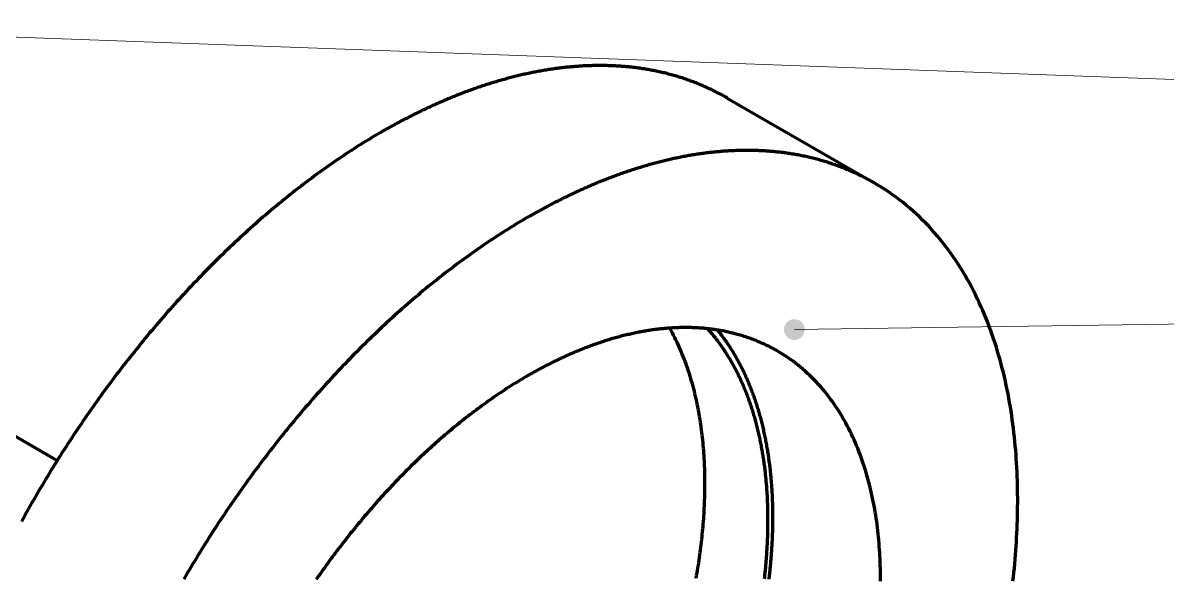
# Model space of a CAD drawing. Header units: millimetres. Extents: x 0 to 841, y 0 to 594.
# Drawn here: x 493.4 to 559.4, y 114.6 to 146.6 of the extents above; entities that cross this region are included whole.
import ezdxf

# ---------------------------------------------------------------- set-up
doc = ezdxf.new("R2010")
doc.units = ezdxf.units.MM
doc.layers.add('01-VISIBLE', color=7, linetype='CONTINUOUS', lineweight=70)
doc.layers.add('08-FINA', color=5, linetype='CONTINUOUS', lineweight=18)

msp = doc.modelspace()

# ---------------------------------------------------------------- hatches: boundary and pattern name
at = {"layer": '08-FINA'}
h = msp.add_hatch(color=7, dxfattribs=at)
h.dxf.hatch_style = 1
edge = h.paths.add_edge_path()
edge.add_arc((537.899, 128.902), 0.6, 0, 360)

# ---------------------------------------------------------------- linework, layer by layer
at = {"layer": '01-VISIBLE'}
for p, q in [((422.999, 163.116), (495.337, 121.351)), ((534.026, 142.269), (542.512, 137.37))]:
    msp.add_line(p, q, dxfattribs=at)
for points in [[(534.026, 142.269), (533.957, 142.309), (533.887, 142.348), (533.817, 142.387), (533.747, 142.426), (533.677, 142.464), (533.606, 142.501), (533.536, 142.539), (533.465, 142.576), (533.393, 142.612), (533.322, 142.648), (533.25, 142.684), (533.178, 142.719), (533.106, 142.754), (533.034, 142.788), (532.961, 142.822), (532.889, 142.855), (532.816, 142.888), (532.743, 142.921), (532.669, 142.953), (532.596, 142.984), (532.522, 143.016), (532.448, 143.046), (532.374, 143.077), (532.3, 143.107), (532.226, 143.136), (532.151, 143.165), (532.076, 143.194), (532.001, 143.222), (531.926, 143.25), (531.851, 143.277), (531.776, 143.304), (531.7, 143.331), (531.625, 143.357), (531.549, 143.382), (531.473, 143.407), (531.397, 143.432), (531.32, 143.456), (531.244, 143.48), (531.167, 143.503), (531.091, 143.526), (531.014, 143.549), (530.937, 143.571), (530.86, 143.593), (530.783, 143.614), (530.705, 143.635), (530.628, 143.655), (530.551, 143.675), (530.473, 143.694), (530.395, 143.713), (530.317, 143.732), (530.239, 143.75), (530.161, 143.768), (530.083, 143.785), (530.005, 143.802), (529.927, 143.819), (529.848, 143.835), (529.77, 143.85), (529.691, 143.865), (529.613, 143.88), (529.534, 143.895), (529.455, 143.909), (529.376, 143.922), (529.297, 143.935), (529.218, 143.948), (529.139, 143.96), (529.06, 143.972), (528.981, 143.983), (528.902, 143.995), (528.822, 144.005), (528.743, 144.015), (528.663, 144.025), (528.584, 144.035), (528.504, 144.044), (528.425, 144.052), (528.345, 144.06), (528.266, 144.068), (528.186, 144.076), (528.106, 144.083), (528.026, 144.089), (527.947, 144.095), (527.867, 144.101), (527.787, 144.107), (527.707, 144.112), (527.627, 144.116), (527.547, 144.121), (527.467, 144.125), (527.387, 144.128), (527.307, 144.131), (527.227, 144.134), (527.147, 144.136), (527.067, 144.138), (526.987, 144.14), (526.907, 144.141), (526.827, 144.142), (526.747, 144.143), (526.667, 144.143), (526.587, 144.143), (526.507, 144.142), (526.427, 144.141), (526.347, 144.14), (526.267, 144.138), (526.187, 144.136), (526.107, 144.134), (526.027, 144.131), (525.947, 144.128), (525.867, 144.124), (525.787, 144.121), (525.707, 144.117), (525.628, 144.112), (525.548, 144.107), (525.468, 144.102), (525.388, 144.097), (525.308, 144.091), (525.228, 144.085), (525.149, 144.078), (525.069, 144.071), (524.989, 144.064), (524.91, 144.057), (524.83, 144.049), (524.75, 144.041), (524.671, 144.032), (524.591, 144.023), (524.512, 144.014), (524.432, 144.005), (524.353, 143.995), (524.273, 143.985), (524.194, 143.975), (524.115, 143.964), (524.035, 143.953), (523.956, 143.942), (523.877, 143.93), (523.798, 143.918), (523.719, 143.906), (523.64, 143.894), (523.561, 143.881), (523.482, 143.868), (523.403, 143.854), (523.324, 143.841), (523.245, 143.827), (523.166, 143.813), (523.088, 143.798), (523.009, 143.783), (522.93, 143.768), (522.852, 143.753), (522.773, 143.737), (522.695, 143.721), (522.617, 143.705), (522.538, 143.688), (522.46, 143.671), (522.382, 143.654), (522.304, 143.637), (522.226, 143.619), (522.148, 143.601), (522.07, 143.583), (521.992, 143.565), (521.914, 143.546), (521.836, 143.527), (521.759, 143.508), (521.681, 143.488), (521.604, 143.469), (521.526, 143.449), (521.449, 143.428), (521.371, 143.408), (521.294, 143.387), (521.217, 143.366), (521.14, 143.345), (521.063, 143.323), (520.985, 143.302), (520.909, 143.28), (520.832, 143.257), (520.755, 143.235), (520.678, 143.212), (520.601, 143.189), (520.525, 143.166), (520.448, 143.143), (520.372, 143.119), (520.296, 143.095), (520.219, 143.071), (520.143, 143.046), (520.067, 143.022), (519.991, 142.997), (519.915, 142.972), (519.839, 142.947), (519.763, 142.921), (519.687, 142.895), (519.612, 142.869), (519.536, 142.843), (519.46, 142.817), (519.385, 142.79), (519.31, 142.763), (519.234, 142.736), (519.159, 142.709), (519.084, 142.681), (519.009, 142.654), (518.934, 142.626), (518.859, 142.598), (518.784, 142.569), (518.709, 142.541), (518.635, 142.512), (518.56, 142.483), (518.485, 142.454), (518.411, 142.424), (518.337, 142.395), (518.262, 142.365), (518.188, 142.335), (518.114, 142.305), (518.04, 142.275), (517.966, 142.244), (517.892, 142.213), (517.818, 142.182), (517.745, 142.151), (517.671, 142.12), (517.597, 142.088), (517.524, 142.056), (517.451, 142.025), (517.377, 141.992), (517.304, 141.96), (517.231, 141.928), (517.158, 141.895), (517.085, 141.862), (517.012, 141.829), (516.939, 141.796), (516.866, 141.762), (516.794, 141.729), (516.721, 141.695), (516.649, 141.661), (516.576, 141.627), (516.504, 141.593), (516.432, 141.558), (516.36, 141.524), (516.288, 141.489), (516.216, 141.454), (516.144, 141.419), (516.072, 141.383), (516, 141.348), (515.929, 141.312), (515.857, 141.276), (515.786, 141.24), (515.714, 141.204), (515.643, 141.168), (515.572, 141.131), (515.501, 141.095), (515.43, 141.058), (515.359, 141.021), (515.288, 140.984), (515.217, 140.946), (515.146, 140.909), (515.076, 140.871), (515.005, 140.833), (514.935, 140.795), (514.864, 140.757), (514.794, 140.719), (514.724, 140.68), (514.654, 140.642), (514.584, 140.603), (514.514, 140.564), (514.444, 140.525), (514.374, 140.486), (514.304, 140.447), (514.235, 140.407), (514.165, 140.368), (514.096, 140.328), (514.026, 140.288)], [(514.026, 140.288), (513.854, 140.188), (513.682, 140.086), (513.51, 139.984), (513.339, 139.881), (513.169, 139.778), (512.999, 139.673), (512.829, 139.567), (512.66, 139.461), (512.492, 139.354), (512.324, 139.246), (512.157, 139.137), (511.99, 139.027), (511.824, 138.917), (511.658, 138.806), (511.493, 138.694), (511.328, 138.581), (511.164, 138.467), (511, 138.353), (510.837, 138.238), (510.674, 138.122), (510.512, 138.006), (510.351, 137.889), (510.19, 137.771), (510.029, 137.652), (509.869, 137.533), (509.709, 137.413), (509.55, 137.292), (509.392, 137.171), (509.234, 137.049), (509.077, 136.926), (508.92, 136.803), (508.763, 136.679), (508.607, 136.554), (508.452, 136.429), (508.297, 136.303), (508.143, 136.176), (507.989, 136.049), (507.835, 135.921), (507.682, 135.793), (507.53, 135.664), (507.378, 135.534), (507.227, 135.404), (507.076, 135.273), (506.926, 135.142), (506.776, 135.01), (506.626, 134.878), (506.478, 134.745), (506.329, 134.611), (506.181, 134.477), (506.034, 134.342), (505.887, 134.207), (505.741, 134.071), (505.595, 133.935), (505.45, 133.798), (505.305, 133.661), (505.161, 133.523), (505.017, 133.385), (504.873, 133.246), (504.73, 133.106), (504.588, 132.966), (504.446, 132.826), (504.305, 132.685), (504.164, 132.544), (504.023, 132.402), (503.884, 132.26), (503.744, 132.117), (503.605, 131.973), (503.467, 131.83), (503.329, 131.685), (503.191, 131.541), (503.054, 131.395), (502.918, 131.25), (502.782, 131.104), (502.646, 130.957), (502.511, 130.81), (502.377, 130.663), (502.242, 130.515), (502.109, 130.366), (501.976, 130.218), (501.843, 130.069), (501.711, 129.919), (501.579, 129.769), (501.448, 129.618), (501.317, 129.468), (501.187, 129.316), (501.057, 129.165), (500.928, 129.012), (500.799, 128.86), (500.671, 128.707), (500.543, 128.554), (500.416, 128.4), (500.289, 128.246), (500.163, 128.091), (500.037, 127.936), (499.911, 127.781), (499.787, 127.625), (499.662, 127.469), (499.538, 127.313), (499.415, 127.156), (499.292, 126.999), (499.169, 126.841), (499.047, 126.683), (498.925, 126.525), (498.804, 126.366), (498.684, 126.207), (498.564, 126.048), (498.444, 125.888), (498.325, 125.728), (498.206, 125.567), (498.088, 125.406), (497.97, 125.245), (497.853, 125.084), (497.736, 124.922), (497.62, 124.759), (497.504, 124.597), (497.389, 124.434), (497.274, 124.271), (497.16, 124.107), (497.046, 123.943), (496.932, 123.779), (496.819, 123.614), (496.707, 123.449), (496.595, 123.284), (496.484, 123.118), (496.373, 122.952), (496.262, 122.786), (496.152, 122.62), (496.043, 122.453), (495.933, 122.286), (495.825, 122.118), (495.717, 121.95), (495.609, 121.782), (495.502, 121.614), (495.396, 121.445), (495.289, 121.276), (495.184, 121.106), (495.079, 120.937), (494.974, 120.767), (494.87, 120.596), (494.766, 120.426), (494.663, 120.255), (494.56, 120.084), (494.458, 119.912), (494.357, 119.74), (494.255, 119.568), (494.155, 119.396), (494.054, 119.223), (493.955, 119.05), (493.856, 118.877), (493.757, 118.704), (493.659, 118.53), (493.561, 118.356), (493.464, 118.181), (493.367, 118.007), (493.271, 117.832)], [(542.512, 137.37), (542.442, 137.41), (542.373, 137.449), (542.303, 137.488), (542.233, 137.527), (542.162, 137.565), (542.092, 137.603), (542.021, 137.64), (541.95, 137.677), (541.879, 137.713), (541.807, 137.749), (541.735, 137.785), (541.664, 137.82), (541.591, 137.855), (541.519, 137.889), (541.447, 137.923), (541.374, 137.956), (541.301, 137.989), (541.228, 138.022), (541.155, 138.054), (541.081, 138.085), (541.007, 138.117), (540.934, 138.148), (540.859, 138.178), (540.785, 138.208), (540.711, 138.237), (540.636, 138.266), (540.562, 138.295), (540.487, 138.323), (540.412, 138.351), (540.336, 138.378), (540.261, 138.405), (540.185, 138.432), (540.11, 138.458), (540.034, 138.483), (539.958, 138.508), (539.882, 138.533), (539.806, 138.557), (539.729, 138.581), (539.653, 138.604), (539.576, 138.627), (539.499, 138.65), (539.422, 138.672), (539.345, 138.694), (539.268, 138.715), (539.191, 138.736), (539.113, 138.756), (539.036, 138.776), (538.958, 138.795), (538.88, 138.814), (538.803, 138.833), (538.725, 138.851), (538.647, 138.869), (538.569, 138.886), (538.49, 138.903), (538.412, 138.92), (538.334, 138.936), (538.255, 138.951), (538.177, 138.967), (538.098, 138.981), (538.019, 138.996), (537.94, 139.01), (537.861, 139.023), (537.783, 139.036), (537.704, 139.049), (537.624, 139.061), (537.545, 139.073), (537.466, 139.085), (537.387, 139.096), (537.307, 139.106), (537.228, 139.116), (537.149, 139.126), (537.069, 139.136), (536.99, 139.145), (536.91, 139.153), (536.831, 139.161), (536.751, 139.169), (536.671, 139.177), (536.591, 139.184), (536.512, 139.19), (536.432, 139.196), (536.352, 139.202), (536.272, 139.208), (536.192, 139.213), (536.113, 139.217), (536.033, 139.222), (535.953, 139.226), (535.873, 139.229), (535.793, 139.232), (535.713, 139.235), (535.633, 139.237), (535.553, 139.239), (535.473, 139.241), (535.393, 139.242), (535.313, 139.243), (535.233, 139.244), (535.153, 139.244), (535.073, 139.244), (534.993, 139.243), (534.913, 139.242), (534.833, 139.241), (534.753, 139.239), (534.673, 139.237), (534.593, 139.235), (534.513, 139.232), (534.433, 139.229), (534.353, 139.225), (534.273, 139.222), (534.193, 139.218), (534.113, 139.213), (534.033, 139.208), (533.953, 139.203), (533.873, 139.198), (533.793, 139.192), (533.714, 139.186), (533.634, 139.179), (533.554, 139.172), (533.474, 139.165), (533.395, 139.158), (533.315, 139.15), (533.236, 139.142), (533.156, 139.133), (533.076, 139.125), (532.997, 139.115), (532.917, 139.106), (532.838, 139.096), (532.759, 139.086), (532.679, 139.076), (532.6, 139.065), (532.521, 139.054), (532.441, 139.043), (532.362, 139.031), (532.283, 139.019), (532.204, 139.007), (532.125, 138.995), (532.046, 138.982), (531.967, 138.969), (531.888, 138.955), (531.809, 138.942), (531.73, 138.928), (531.652, 138.914), (531.573, 138.899), (531.494, 138.884), (531.416, 138.869), (531.337, 138.854), (531.259, 138.838), (531.18, 138.822), (531.102, 138.806), (531.024, 138.789), (530.945, 138.772), (530.867, 138.755), (530.789, 138.738), (530.711, 138.72), (530.633, 138.702), (530.555, 138.684), (530.477, 138.666), (530.399, 138.647), (530.322, 138.628), (530.244, 138.609), (530.166, 138.589), (530.089, 138.57), (530.011, 138.55), (529.934, 138.529), (529.857, 138.509), (529.779, 138.488), (529.702, 138.467), (529.625, 138.446), (529.548, 138.424), (529.471, 138.403), (529.394, 138.381), (529.317, 138.358), (529.24, 138.336), (529.163, 138.313), (529.087, 138.29), (529.01, 138.267), (528.934, 138.244), (528.857, 138.22), (528.781, 138.196), (528.705, 138.172), (528.628, 138.147), (528.552, 138.123), (528.476, 138.098), (528.4, 138.073), (528.324, 138.048), (528.248, 138.022), (528.173, 137.996), (528.097, 137.97), (528.021, 137.944), (527.946, 137.918), (527.87, 137.891), (527.795, 137.864), (527.72, 137.837), (527.644, 137.81), (527.569, 137.782), (527.494, 137.755), (527.419, 137.727), (527.344, 137.699), (527.269, 137.67), (527.195, 137.642), (527.12, 137.613), (527.045, 137.584), (526.971, 137.555), (526.896, 137.525), (526.822, 137.496), (526.748, 137.466), (526.673, 137.436), (526.599, 137.406), (526.525, 137.376), (526.451, 137.345), (526.377, 137.314), (526.304, 137.283), (526.23, 137.252), (526.156, 137.221), (526.083, 137.189), (526.009, 137.157), (525.936, 137.126), (525.863, 137.093), (525.789, 137.061), (525.716, 137.029), (525.643, 136.996), (525.57, 136.963), (525.497, 136.93), (525.424, 136.897), (525.352, 136.863), (525.279, 136.83), (525.207, 136.796), (525.134, 136.762), (525.062, 136.728), (524.989, 136.694), (524.917, 136.659), (524.845, 136.625), (524.773, 136.59), (524.701, 136.555), (524.629, 136.52), (524.557, 136.484), (524.486, 136.449), (524.414, 136.413), (524.342, 136.377), (524.271, 136.341), (524.2, 136.305), (524.128, 136.269), (524.057, 136.232), (523.986, 136.196), (523.915, 136.159), (523.844, 136.122), (523.773, 136.085), (523.702, 136.047), (523.632, 136.01), (523.561, 135.972), (523.49, 135.934), (523.42, 135.896), (523.35, 135.858), (523.279, 135.82), (523.209, 135.781), (523.139, 135.743), (523.069, 135.704), (522.999, 135.665), (522.929, 135.626), (522.859, 135.587), (522.79, 135.548), (522.72, 135.508), (522.651, 135.469), (522.581, 135.429), (522.512, 135.389)], [(550.525, 114.389), (550.552, 114.639), (550.578, 114.89), (550.603, 115.141), (550.627, 115.392), (550.649, 115.644), (550.669, 115.895), (550.688, 116.147), (550.706, 116.398), (550.722, 116.65), (550.736, 116.902), (550.749, 117.154), (550.761, 117.406), (550.771, 117.658), (550.779, 117.91), (550.785, 118.162), (550.791, 118.414), (550.794, 118.666), (550.796, 118.919), (550.796, 119.171), (550.794, 119.423), (550.791, 119.675), (550.786, 119.927), (550.779, 120.18), (550.77, 120.432), (550.76, 120.684), (550.748, 120.936), (550.734, 121.188), (550.718, 121.439), (550.7, 121.691), (550.68, 121.942), (550.659, 122.194), (550.635, 122.445), (550.61, 122.696), (550.582, 122.946), (550.552, 123.197), (550.521, 123.447), (550.487, 123.697), (550.451, 123.947), (550.413, 124.196), (550.372, 124.445), (550.33, 124.694), (550.285, 124.942), (550.238, 125.19), (550.189, 125.437), (550.138, 125.684), (550.084, 125.931), (550.028, 126.176), (549.969, 126.422), (549.908, 126.666), (549.844, 126.911), (549.778, 127.154), (549.71, 127.397), (549.638, 127.639), (549.565, 127.88), (549.488, 128.12), (549.409, 128.36), (549.327, 128.598), (549.243, 128.836), (549.156, 129.073), (549.066, 129.308), (548.973, 129.543), (548.877, 129.776), (548.778, 130.008), (548.677, 130.239), (548.572, 130.469), (548.465, 130.697), (548.354, 130.924), (548.241, 131.149), (548.124, 131.373), (548.005, 131.595), (547.882, 131.815), (547.756, 132.034), (547.627, 132.25), (547.495, 132.465), (547.359, 132.678), (547.221, 132.889), (547.079, 133.097), (546.934, 133.304), (546.786, 133.508), (546.634, 133.709), (546.479, 133.909), (546.321, 134.105), (546.16, 134.299), (545.995, 134.49), (545.828, 134.679), (545.657, 134.864), (545.483, 135.047), (545.305, 135.226), (545.125, 135.402), (544.941, 135.575), (544.755, 135.745), (544.565, 135.911), (544.372, 136.074), (544.177, 136.233), (543.978, 136.389), (543.777, 136.541), (543.573, 136.689), (543.366, 136.833), (543.156, 136.973), (542.944, 137.11), (542.729, 137.242), (542.512, 137.37)], [(522.512, 135.389), (522.339, 135.289), (522.167, 135.187), (521.995, 135.085), (521.824, 134.982), (521.654, 134.879), (521.484, 134.774), (521.315, 134.668), (521.146, 134.562), (520.977, 134.455), (520.809, 134.347), (520.642, 134.238), (520.475, 134.128), (520.309, 134.018), (520.143, 133.907), (519.978, 133.795), (519.813, 133.682), (519.649, 133.568), (519.485, 133.454), (519.322, 133.339), (519.16, 133.223), (518.997, 133.107), (518.836, 132.99), (518.675, 132.872), (518.514, 132.753), (518.354, 132.634), (518.195, 132.514), (518.036, 132.393), (517.877, 132.272), (517.719, 132.15), (517.562, 132.027), (517.405, 131.904), (517.248, 131.78), (517.093, 131.655), (516.937, 131.53), (516.782, 131.404), (516.628, 131.277), (516.474, 131.15), (516.321, 131.022), (516.168, 130.894), (516.015, 130.765), (515.863, 130.635), (515.712, 130.505), (515.561, 130.375), (515.411, 130.243), (515.261, 130.111), (515.112, 129.979), (514.963, 129.846), (514.815, 129.712), (514.667, 129.578), (514.519, 129.443), (514.373, 129.308), (514.226, 129.172), (514.08, 129.036), (513.935, 128.899), (513.79, 128.762), (513.646, 128.624), (513.502, 128.486), (513.359, 128.347), (513.216, 128.207), (513.073, 128.067), (512.931, 127.927), (512.79, 127.786), (512.649, 127.645), (512.509, 127.503), (512.369, 127.361), (512.229, 127.218), (512.09, 127.074), (511.952, 126.931), (511.814, 126.786), (511.677, 126.642), (511.54, 126.496), (511.403, 126.351), (511.267, 126.205), (511.131, 126.058), (510.996, 125.911), (510.862, 125.764), (510.728, 125.616), (510.594, 125.467), (510.461, 125.319), (510.328, 125.17), (510.196, 125.02), (510.065, 124.87), (509.933, 124.719), (509.803, 124.569), (509.672, 124.417), (509.543, 124.266), (509.413, 124.113), (509.285, 123.961), (509.156, 123.808), (509.029, 123.655), (508.901, 123.501), (508.774, 123.347), (508.648, 123.192), (508.522, 123.037), (508.397, 122.882), (508.272, 122.726), (508.147, 122.57), (508.023, 122.414), (507.9, 122.257), (507.777, 122.1), (507.654, 121.942), (507.532, 121.784), (507.411, 121.626), (507.29, 121.467), (507.169, 121.308), (507.049, 121.149), (506.929, 120.989), (506.81, 120.829), (506.691, 120.668), (506.573, 120.507), (506.455, 120.346), (506.338, 120.185), (506.221, 120.023), (506.105, 119.86), (505.989, 119.698), (505.874, 119.535), (505.759, 119.372), (505.645, 119.208), (505.531, 119.044), (505.418, 118.88), (505.305, 118.715), (505.192, 118.55), (505.08, 118.385), (504.969, 118.219), (504.858, 118.053), (504.747, 117.887), (504.637, 117.721), (504.528, 117.554), (504.419, 117.387), (504.31, 117.219), (504.202, 117.051), (504.095, 116.883), (503.987, 116.715), (503.881, 116.546), (503.775, 116.377), (503.669, 116.207), (503.564, 116.038), (503.459, 115.868), (503.355, 115.697), (503.252, 115.527), (503.148, 115.356), (503.046, 115.185), (502.944, 115.013), (502.842, 114.841), (502.741, 114.669), (502.64, 114.497)], [(536.912, 127.67), (536.842, 127.71), (536.772, 127.75), (536.702, 127.788), (536.631, 127.826), (536.56, 127.864), (536.489, 127.9), (536.418, 127.937), (536.346, 127.972), (536.274, 128.008), (536.201, 128.042), (536.129, 128.076), (536.056, 128.109), (535.983, 128.142), (535.909, 128.174), (535.835, 128.205), (535.761, 128.236), (535.687, 128.266), (535.613, 128.296), (535.538, 128.325), (535.463, 128.353), (535.388, 128.381), (535.312, 128.408), (535.237, 128.435), (535.161, 128.461), (535.085, 128.486), (535.008, 128.511), (534.932, 128.535), (534.855, 128.559), (534.778, 128.582), (534.701, 128.604), (534.624, 128.626), (534.547, 128.647), (534.469, 128.667), (534.392, 128.687), (534.314, 128.706), (534.236, 128.725), (534.158, 128.743), (534.079, 128.761), (534.001, 128.778), (533.923, 128.794), (533.844, 128.81), (533.765, 128.825), (533.686, 128.839), (533.607, 128.853), (533.528, 128.867), (533.449, 128.879), (533.37, 128.892), (533.291, 128.903), (533.211, 128.914), (533.132, 128.925), (533.052, 128.935), (532.973, 128.944), (532.893, 128.953), (532.813, 128.961), (532.733, 128.969), (532.653, 128.976), (532.573, 128.983), (532.494, 128.989), (532.414, 128.994), (532.334, 128.999), (532.253, 129.003), (532.173, 129.007), (532.093, 129.011), (532.013, 129.013), (531.933, 129.016), (531.853, 129.017), (531.773, 129.019), (531.692, 129.019), (531.612, 129.02), (531.532, 129.019), (531.452, 129.019), (531.372, 129.017), (531.292, 129.015), (531.211, 129.013), (531.131, 129.01), (531.051, 129.007), (530.971, 129.003), (530.891, 128.999), (530.811, 128.994), (530.731, 128.989), (530.651, 128.983), (530.571, 128.977), (530.491, 128.971), (530.411, 128.964), (530.331, 128.956), (530.252, 128.948), (530.172, 128.94), (530.092, 128.931), (530.013, 128.921), (529.933, 128.912), (529.853, 128.902), (529.774, 128.891), (529.695, 128.88), (529.615, 128.868), (529.536, 128.856), (529.457, 128.844), (529.378, 128.831), (529.298, 128.818), (529.219, 128.805), (529.141, 128.791), (529.062, 128.776), (528.983, 128.761), (528.904, 128.746), (528.825, 128.731), (528.747, 128.715), (528.668, 128.698), (528.59, 128.681), (528.512, 128.664), (528.433, 128.647), (528.355, 128.629), (528.277, 128.611), (528.199, 128.592), (528.121, 128.573), (528.043, 128.554), (527.966, 128.534), (527.888, 128.514), (527.811, 128.493), (527.733, 128.473), (527.656, 128.451), (527.579, 128.43), (527.501, 128.408), (527.424, 128.386), (527.347, 128.363), (527.271, 128.341), (527.194, 128.317), (527.117, 128.294), (527.041, 128.27), (526.964, 128.246), (526.888, 128.221), (526.812, 128.196), (526.735, 128.171), (526.659, 128.146), (526.583, 128.12), (526.508, 128.094), (526.432, 128.068), (526.356, 128.041), (526.281, 128.014), (526.205, 127.987), (526.13, 127.959), (526.055, 127.931), (525.98, 127.903), (525.905, 127.874), (525.83, 127.846), (525.755, 127.817), (525.681, 127.787), (525.606, 127.758), (525.532, 127.728), (525.458, 127.698), (525.383, 127.667), (525.309, 127.636), (525.235, 127.605), (525.162, 127.574), (525.088, 127.542), (525.014, 127.511), (524.941, 127.479), (524.867, 127.446), (524.794, 127.414), (524.721, 127.381), (524.648, 127.348), (524.575, 127.314), (524.502, 127.281), (524.43, 127.247), (524.357, 127.213), (524.285, 127.178), (524.212, 127.144), (524.14, 127.109), (524.068, 127.074), (523.996, 127.038), (523.924, 127.003), (523.852, 126.967), (523.781, 126.931), (523.709, 126.895), (523.638, 126.858), (523.567, 126.822), (523.495, 126.785), (523.424, 126.747), (523.354, 126.71), (523.283, 126.672), (523.212, 126.634), (523.141, 126.596), (523.071, 126.558), (523.001, 126.52), (522.931, 126.481), (522.86, 126.442), (522.79, 126.403), (522.721, 126.363), (522.651, 126.324), (522.581, 126.284), (522.512, 126.244)], [(532.232, 114.558), (532.258, 114.706), (532.283, 114.855), (532.308, 115.004), (532.332, 115.153), (532.356, 115.302), (532.379, 115.451), (532.401, 115.6), (532.423, 115.749), (532.444, 115.899), (532.464, 116.048), (532.483, 116.198), (532.502, 116.347), (532.52, 116.497), (532.538, 116.647), (532.555, 116.797), (532.571, 116.947), (532.586, 117.097), (532.601, 117.247), (532.615, 117.397), (532.628, 117.547), (532.641, 117.698), (532.653, 117.848), (532.664, 117.999), (532.674, 118.149), (532.683, 118.3), (532.692, 118.45), (532.7, 118.601), (532.708, 118.752), (532.714, 118.902), (532.72, 119.053), (532.724, 119.204), (532.728, 119.355), (532.732, 119.505), (532.734, 119.656), (532.736, 119.807), (532.736, 119.958), (532.736, 120.109), (532.735, 120.26), (532.734, 120.411), (532.731, 120.561), (532.727, 120.712), (532.723, 120.863), (532.717, 121.014), (532.711, 121.164), (532.704, 121.315), (532.696, 121.466), (532.687, 121.616), (532.677, 121.767), (532.666, 121.917), (532.654, 122.068), (532.641, 122.218), (532.627, 122.368), (532.612, 122.518), (532.596, 122.668), (532.579, 122.818), (532.561, 122.968), (532.542, 123.118), (532.522, 123.267), (532.501, 123.417), (532.479, 123.566), (532.456, 123.715), (532.432, 123.864), (532.406, 124.012), (532.38, 124.161), (532.352, 124.309), (532.323, 124.457), (532.293, 124.605), (532.262, 124.753), (532.229, 124.9), (532.196, 125.047), (532.161, 125.194), (532.125, 125.34), (532.088, 125.486), (532.049, 125.632), (532.009, 125.778), (531.968, 125.923), (531.926, 126.068), (531.882, 126.212), (531.837, 126.356), (531.791, 126.5), (531.743, 126.643), (531.694, 126.786), (531.644, 126.928), (531.592, 127.069), (531.539, 127.211), (531.484, 127.351), (531.428, 127.491), (531.371, 127.631), (531.312, 127.77), (531.252, 127.908), (531.19, 128.045), (531.126, 128.182), (531.061, 128.319), (530.995, 128.454), (530.927, 128.589), (530.858, 128.723), (530.787, 128.856), (530.714, 128.988)], [(536.177, 114.522), (536.186, 114.602), (536.195, 114.682), (536.204, 114.761), (536.212, 114.841), (536.22, 114.921), (536.229, 115), (536.236, 115.08), (536.244, 115.16), (536.252, 115.24), (536.259, 115.32), (536.266, 115.399), (536.273, 115.479), (536.279, 115.559), (536.286, 115.639), (536.292, 115.719), (536.298, 115.799), (536.304, 115.879), (536.31, 115.959), (536.315, 116.039), (536.32, 116.119), (536.325, 116.199), (536.33, 116.279), (536.334, 116.359), (536.339, 116.439), (536.343, 116.519), (536.347, 116.599), (536.35, 116.679), (536.354, 116.759), (536.357, 116.839), (536.36, 116.919), (536.363, 117), (536.365, 117.08), (536.368, 117.16), (536.37, 117.24), (536.372, 117.32), (536.373, 117.4), (536.375, 117.48), (536.376, 117.56), (536.377, 117.641), (536.377, 117.721), (536.378, 117.801), (536.378, 117.881), (536.378, 117.961), (536.378, 118.041), (536.377, 118.122), (536.377, 118.202), (536.376, 118.282), (536.374, 118.362), (536.373, 118.442), (536.371, 118.522), (536.369, 118.602), (536.367, 118.683), (536.364, 118.763), (536.362, 118.843), (536.359, 118.923), (536.355, 119.003), (536.352, 119.083), (536.348, 119.163), (536.344, 119.243), (536.34, 119.323), (536.335, 119.403), (536.33, 119.483), (536.325, 119.563), (536.32, 119.643), (536.314, 119.723), (536.308, 119.803), (536.302, 119.883), (536.296, 119.963), (536.289, 120.043), (536.282, 120.123), (536.275, 120.203), (536.267, 120.282), (536.259, 120.362), (536.251, 120.442), (536.243, 120.522), (536.234, 120.601), (536.225, 120.681), (536.216, 120.761), (536.206, 120.84), (536.196, 120.92), (536.186, 120.999), (536.176, 121.079), (536.165, 121.158), (536.154, 121.238), (536.143, 121.317), (536.131, 121.396), (536.119, 121.476), (536.107, 121.555), (536.094, 121.634), (536.081, 121.713), (536.068, 121.792), (536.054, 121.871), (536.041, 121.95), (536.026, 122.029), (536.012, 122.108), (535.997, 122.187), (535.982, 122.265), (535.967, 122.344), (535.951, 122.423), (535.935, 122.501), (535.918, 122.58), (535.902, 122.658), (535.885, 122.736), (535.867, 122.815), (535.849, 122.893), (535.831, 122.971), (535.813, 123.049), (535.794, 123.127), (535.775, 123.205), (535.755, 123.282), (535.735, 123.36), (535.715, 123.438), (535.695, 123.515), (535.674, 123.592), (535.653, 123.67), (535.631, 123.747), (535.609, 123.824), (535.587, 123.901), (535.564, 123.978), (535.541, 124.055), (535.517, 124.131), (535.493, 124.208), (535.469, 124.284), (535.445, 124.36), (535.42, 124.437), (535.394, 124.513), (535.369, 124.589), (535.342, 124.664), (535.316, 124.74), (535.289, 124.816), (535.262, 124.891), (535.234, 124.966), (535.206, 125.041), (535.178, 125.116), (535.149, 125.191), (535.119, 125.266), (535.09, 125.34), (535.06, 125.414), (535.029, 125.488), (534.998, 125.562), (534.967, 125.636), (534.935, 125.71), (534.903, 125.783), (534.87, 125.856), (534.837, 125.93), (534.804, 126.002), (534.77, 126.075), (534.736, 126.148), (534.701, 126.22), (534.666, 126.292), (534.631, 126.364), (534.595, 126.435), (534.558, 126.507), (534.521, 126.578), (534.484, 126.649), (534.446, 126.72), (534.408, 126.79), (534.37, 126.86), (534.331, 126.93), (534.291, 127), (534.251, 127.07), (534.211, 127.139), (534.17, 127.208), (534.129, 127.277), (534.087, 127.345), (534.045, 127.413), (534.002, 127.481), (533.959, 127.549), (533.915, 127.616), (533.871, 127.683), (533.827, 127.75), (533.782, 127.816), (533.737, 127.882), (533.691, 127.948), (533.645, 128.013), (533.598, 128.079), (533.551, 128.143), (533.503, 128.208), (533.455, 128.272), (533.406, 128.336), (533.357, 128.399), (533.308, 128.462), (533.258, 128.525), (533.207, 128.587), (533.156, 128.649), (533.105, 128.71), (533.053, 128.772), (533.001, 128.832), (532.948, 128.893), (532.895, 128.953)], [(536.441, 114.499), (536.45, 114.579), (536.459, 114.658), (536.468, 114.738), (536.477, 114.818), (536.486, 114.897), (536.494, 114.977), (536.503, 115.057), (536.511, 115.136), (536.518, 115.216), (536.526, 115.296), (536.534, 115.376), (536.541, 115.456), (536.548, 115.535), (536.555, 115.615), (536.561, 115.695), (536.568, 115.775), (536.574, 115.855), (536.58, 115.935), (536.586, 116.015), (536.592, 116.095), (536.597, 116.175), (536.602, 116.255), (536.607, 116.335), (536.612, 116.415), (536.616, 116.495), (536.621, 116.575), (536.625, 116.655), (536.629, 116.735), (536.632, 116.815), (536.636, 116.895), (536.639, 116.975), (536.642, 117.055), (536.645, 117.135), (536.648, 117.215), (536.65, 117.295), (536.652, 117.375), (536.654, 117.455), (536.656, 117.536), (536.657, 117.616), (536.658, 117.696), (536.659, 117.776), (536.66, 117.856), (536.661, 117.936), (536.661, 118.016), (536.661, 118.097), (536.661, 118.177), (536.66, 118.257), (536.66, 118.337), (536.659, 118.417), (536.658, 118.497), (536.656, 118.577), (536.655, 118.657), (536.653, 118.738), (536.651, 118.818), (536.648, 118.898), (536.646, 118.978), (536.643, 119.058), (536.64, 119.138), (536.636, 119.218), (536.633, 119.298), (536.629, 119.378), (536.625, 119.458), (536.62, 119.538), (536.616, 119.618), (536.611, 119.698), (536.605, 119.778), (536.6, 119.858), (536.594, 119.938), (536.588, 120.018), (536.582, 120.098), (536.575, 120.178), (536.569, 120.258), (536.562, 120.338), (536.554, 120.417), (536.547, 120.497), (536.539, 120.577), (536.531, 120.657), (536.522, 120.736), (536.513, 120.816), (536.504, 120.896), (536.495, 120.975), (536.485, 121.055), (536.475, 121.134), (536.465, 121.214), (536.455, 121.293), (536.444, 121.373), (536.433, 121.452), (536.422, 121.531), (536.41, 121.611), (536.398, 121.69), (536.386, 121.769), (536.373, 121.848), (536.36, 121.927), (536.347, 122.006), (536.334, 122.085), (536.32, 122.164), (536.306, 122.243), (536.291, 122.322), (536.276, 122.401), (536.261, 122.479), (536.246, 122.558), (536.23, 122.637), (536.214, 122.715), (536.198, 122.794), (536.181, 122.872), (536.164, 122.95), (536.147, 123.029), (536.129, 123.107), (536.111, 123.185), (536.093, 123.263), (536.074, 123.341), (536.055, 123.419), (536.036, 123.496), (536.016, 123.574), (535.996, 123.652), (535.975, 123.729), (535.955, 123.807), (535.934, 123.884), (535.912, 123.961), (535.89, 124.038), (535.868, 124.115), (535.845, 124.192), (535.823, 124.269), (535.799, 124.346), (535.776, 124.422), (535.752, 124.499), (535.727, 124.575), (535.702, 124.651), (535.677, 124.727), (535.652, 124.803), (535.626, 124.879), (535.6, 124.955), (535.573, 125.03), (535.546, 125.106), (535.518, 125.181), (535.491, 125.256), (535.462, 125.331), (535.434, 125.406), (535.405, 125.481), (535.375, 125.555), (535.346, 125.63), (535.315, 125.704), (535.285, 125.778), (535.254, 125.852), (535.222, 125.926), (535.191, 125.999), (535.158, 126.073), (535.126, 126.146), (535.093, 126.219), (535.059, 126.292), (535.025, 126.364), (534.991, 126.437), (534.956, 126.509), (534.921, 126.581), (534.886, 126.653), (534.85, 126.724), (534.813, 126.796), (534.776, 126.867), (534.739, 126.938), (534.701, 127.008), (534.663, 127.079), (534.624, 127.149), (534.585, 127.219), (534.546, 127.289), (534.506, 127.358), (534.466, 127.428), (534.425, 127.497), (534.384, 127.565), (534.342, 127.634), (534.3, 127.702), (534.257, 127.77), (534.214, 127.838), (534.171, 127.905), (534.127, 127.972), (534.083, 128.039), (534.038, 128.105), (533.993, 128.171), (533.947, 128.237), (533.901, 128.303), (533.854, 128.368), (533.807, 128.433), (533.759, 128.497), (533.711, 128.561), (533.663, 128.625), (533.614, 128.689), (533.565, 128.752), (533.515, 128.815), (533.465, 128.877)], [(542.876, 114.385), (542.876, 114.567), (542.875, 114.749), (542.873, 114.93), (542.869, 115.112), (542.864, 115.293), (542.858, 115.475), (542.851, 115.656), (542.842, 115.838), (542.832, 116.019), (542.82, 116.2), (542.807, 116.382), (542.793, 116.563), (542.778, 116.744), (542.761, 116.924), (542.742, 117.105), (542.722, 117.286), (542.701, 117.466), (542.678, 117.646), (542.654, 117.826), (542.628, 118.006), (542.6, 118.185), (542.571, 118.365), (542.541, 118.544), (542.509, 118.722), (542.475, 118.901), (542.44, 119.079), (542.402, 119.257), (542.364, 119.434), (542.323, 119.611), (542.281, 119.788), (542.237, 119.964), (542.191, 120.14), (542.144, 120.315), (542.094, 120.49), (542.043, 120.664), (541.99, 120.838), (541.935, 121.011), (541.878, 121.183), (541.819, 121.355), (541.758, 121.526), (541.695, 121.696), (541.63, 121.866), (541.564, 122.035), (541.495, 122.203), (541.424, 122.37), (541.351, 122.536), (541.275, 122.702), (541.198, 122.866), (541.118, 123.029), (541.037, 123.191), (540.953, 123.352), (540.867, 123.512), (540.778, 123.671), (540.688, 123.828), (540.595, 123.984), (540.499, 124.139), (540.402, 124.292), (540.302, 124.444), (540.2, 124.594), (540.096, 124.743), (539.989, 124.89), (539.88, 125.035), (539.768, 125.178), (539.655, 125.32), (539.538, 125.46), (539.42, 125.597), (539.299, 125.733), (539.176, 125.866), (539.051, 125.998), (538.923, 126.127), (538.793, 126.254), (538.661, 126.378), (538.527, 126.501), (538.39, 126.62), (538.251, 126.737), (538.111, 126.852), (537.968, 126.964), (537.823, 127.073), (537.676, 127.18), (537.527, 127.284), (537.376, 127.385), (537.223, 127.483), (537.068, 127.578), (536.912, 127.67)], [(522.512, 126.244), (522.387, 126.172), (522.264, 126.099), (522.14, 126.026), (522.017, 125.951), (521.894, 125.877), (521.772, 125.801), (521.65, 125.725), (521.528, 125.649), (521.407, 125.572), (521.286, 125.494), (521.166, 125.415), (521.045, 125.336), (520.926, 125.257), (520.806, 125.177), (520.687, 125.096), (520.569, 125.015), (520.451, 124.933), (520.333, 124.851), (520.215, 124.768), (520.098, 124.685), (519.981, 124.601), (519.865, 124.517), (519.749, 124.432), (519.634, 124.346), (519.518, 124.26), (519.403, 124.174), (519.289, 124.087), (519.175, 124), (519.061, 123.912), (518.948, 123.824), (518.835, 123.735), (518.722, 123.645), (518.61, 123.556), (518.498, 123.465), (518.386, 123.375), (518.275, 123.284), (518.165, 123.192), (518.054, 123.1), (517.944, 123.008), (517.834, 122.915), (517.725, 122.822), (517.616, 122.728), (517.507, 122.634), (517.399, 122.539), (517.291, 122.444), (517.184, 122.349), (517.077, 122.253), (516.97, 122.157), (516.863, 122.06), (516.757, 121.963), (516.652, 121.866), (516.546, 121.768), (516.441, 121.67), (516.337, 121.572), (516.232, 121.473), (516.128, 121.373), (516.025, 121.274), (515.921, 121.174), (515.819, 121.073), (515.716, 120.973), (515.614, 120.872), (515.512, 120.77), (515.411, 120.668), (515.31, 120.566), (515.209, 120.464), (515.108, 120.361), (515.008, 120.258), (514.909, 120.154), (514.809, 120.05), (514.71, 119.946), (514.612, 119.842), (514.513, 119.737), (514.416, 119.631), (514.318, 119.526), (514.221, 119.42), (514.124, 119.314), (514.027, 119.207), (513.931, 119.101), (513.835, 118.994), (513.74, 118.886), (513.645, 118.778), (513.55, 118.67), (513.455, 118.562), (513.361, 118.453), (513.267, 118.345), (513.174, 118.235), (513.081, 118.126), (512.988, 118.016), (512.896, 117.906), (512.804, 117.795), (512.712, 117.685), (512.621, 117.574), (512.53, 117.463), (512.439, 117.351), (512.349, 117.239), (512.259, 117.127), (512.169, 117.015), (512.08, 116.902), (511.991, 116.789), (511.903, 116.676), (511.814, 116.562), (511.727, 116.449), (511.639, 116.335), (511.552, 116.22), (511.465, 116.106), (511.379, 115.991), (511.292, 115.876), (511.207, 115.761), (511.121, 115.645), (511.036, 115.529), (510.951, 115.413), (510.867, 115.297), (510.783, 115.18), (510.699, 115.064), (510.616, 114.947), (510.533, 114.829), (510.45, 114.712), (510.368, 114.594), (510.286, 114.476)]]:
    msp.add_lwpolyline(points, dxfattribs=at)
at = {"layer": '08-FINA'}
for p, q in [((616.503, 141.269), (435.132, 147.885)), ((616.5, 130.04), (537.899, 128.902))]:
    msp.add_line(p, q, dxfattribs=at)

doc.saveas('drawing.dxf')
